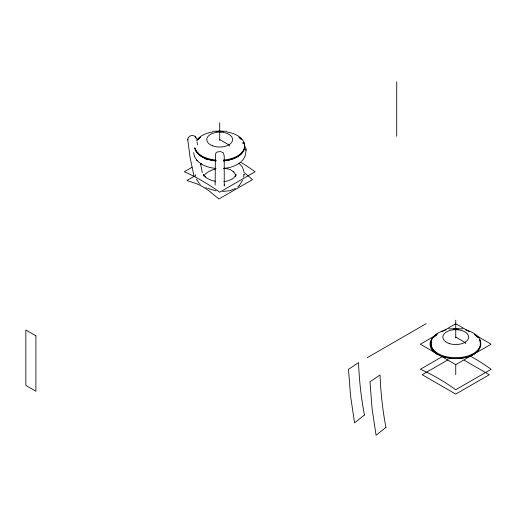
<?xml version="1.0" encoding="UTF-8"?>
<svg xmlns="http://www.w3.org/2000/svg" width="517" height="517" viewBox="0 0 517 517"><rect width="100%" height="100%" fill="white"/><g stroke="black" fill="none" stroke-linecap="round" stroke-linejoin="round"><path stroke-width="0.78" d="M219.706 140.327L219.706 122.691M187.768 139.661L190.159 157.911L193.933 175.754M224.229 186.042L224.229 155.895L223.292 152.761L220.423 151.546L217.017 152.056L216.132 152.754L215.408 154.357L215.137 185.112M245.569 146.893C246.764 151.998 245.388 157.84 241.458 161.446M224.275 185.105L224.294 184.782M187.8 139.416C187.878 134.653 195.807 133.948 196.395 138.886M187.729 139.997L187.839 139.086M243.979 174.985L244.082 174.216L243.559 177.098M235.655 175.858L235.804 174.752L235.61 176.194M235.739 175.257L235.907 174.403L235.61 175.903M242.557 180.362L239.306 185.493M235.765 175.114L234.085 177.564L231.771 179.276L227.932 180.872L223.932 181.641M431.785 339.734C424.295 364.711 487.195 364.711 479.705 339.734M203.995 175.896C205.488 172.665 210.794 170.235 215.234 169.053M196.932 140.624L200.357 137.238M433.666 337.116L436.393 334.764M196.583 140.042C200.635 135.454 206.496 132.882 212.435 131.99M239.125 185.681L237.826 186.87M240.075 162.642C235.293 166.267 229.296 167.928 223.389 168.458M200.557 164.445L201.578 163.734M191.936 167.34L184.304 171.747A213.224 123.104 60 0 1 219.706 192.188L255.114 171.747A213.224 123.104 60 0 0 240.179 161.944M205.824 159.326L207.214 158.525M194.612 176.064L186.915 180.504L196.919 183.826A73.621 42.504 60 0 1 208.92 190.76L218.924 198.987L252.496 179.606L244.496 172.84M367.232 357.693L426.241 323.623M437.001 334.57L420.34 344.193L455.742 364.634L491.15 344.193L474.49 334.57M441.861 331.765L455.742 323.752L469.63 331.765M442.552 356.446L420.34 369.274A213.224 123.104 60 0 1 455.742 389.708L491.15 369.274A213.224 123.104 60 0 0 470.127 355.967M448.052 359.787L422.169 374.728L455.742 394.109L489.321 374.728L464.137 360.187M235.403 188.518L229.981 190.67L222.601 191.49M446.165 329.743C438.875 331.72 428.554 337.11 431.191 346.254C435.488 355.082 446.682 357.867 455.742 357.551C464.809 357.867 475.995 355.082 480.299 346.254C482.936 337.11 472.609 331.72 465.326 329.743M453.293 328.961L462.877 328.812M216.041 131.583L219.706 131.118L226.84 131.286M223.376 160.645C232.715 160.613 248.464 153.879 243.669 142.207M223.376 160.147C231.577 159.146 242.169 156.27 244.625 147.242C245.472 137.865 234.653 133.179 226.976 131.99M212.571 131.286L219.706 131.118L223.376 131.583M448.607 328.812L458.198 328.961M216.041 160.147C208.131 159.171 198.748 156.638 195.155 148.728M216.028 168.458C209.198 167.805 201.985 165.744 197.151 160.606M224.74 168.154L230.214 169.492L233.781 171.961L233.232 171.418M216.041 160.645C207.782 160.037 197.164 156.813 194.793 147.823M215.44 181.318L211.44 180.304L207.588 178.604L205.016 176.743L205.268 176.976L203.485 174.358L203.737 175.961M215.964 190.831L207.66 188.401M205.818 187.6L206.722 188.014M219.706 139.59L228.837 144.857L229.729 146.098M455.742 337.11L464.873 342.383L465.765 343.624M239.061 137.238L241.788 139.59M475.097 334.764L477.824 337.116M238.938 163.12L242.499 167.14L244.102 172.264M199.743 183.826L200.338 184.317M199.2 183.328L196.395 179.076M233.645 171.825L235.183 174.1L235.616 176.097L235.603 175.399M193.578 152.638L194.728 156.916L196.783 160.18M196.589 159.96L197.339 160.819M195.2 136.591L196.072 138.026M242.667 142.55L243.009 143.526M195.633 176.194L195.361 174.662M200.48 163.333L202.309 172.607M197.468 144.915L197.042 141.845M245.93 149.006L245.995 150.447M455.742 320.217L455.742 337.853M455.742 364.304L455.742 374.728M396.733 81.731L396.733 136.242M479.602 339.811A25.036 14.457 0 0 1 455.742 358.649A25.036 14.457 0 0 1 431.889 339.811M433.853 337.181A25.036 14.457 0 0 1 436.387 335.022M475.097 335.022A25.036 14.457 0 0 1 477.637 337.181M437.582 354.681A25.688 14.831 0 0 1 437.582 333.704M243.662 142.466A25.055 14.463 0 0 1 223.37 160.968M216.009 160.968A25.055 14.463 0 0 1 194.76 148.082M197.785 139.648A25.055 14.463 0 0 1 200.325 137.49M239.061 137.49A25.055 14.463 0 0 1 241.594 139.648M364.44 414.996L354.559 422.848L350.552 395.996L348.497 369.377L358.514 362.604A453.235 261.68 -60 0 0 364.44 414.989M385.941 427.41L376.059 435.269L372.053 408.411L369.998 381.798L380.021 375.019A453.235 261.68 -60 0 0 385.941 427.41M35.906 335.798L25.85 329.995L25.85 385.449L35.906 391.259L35.906 335.798M449.292 343.566A12.906 7.451 0 0 0 468.654 337.11A12.906 7.451 0 0 0 449.292 330.66A12.906 7.451 0 0 0 449.292 343.566M212.474 145.762A12.906 7.451 0 0 0 232.585 140.12A12.906 7.451 0 0 0 214.07 132.882A12.906 7.451 0 0 0 212.474 145.762"/></g></svg>
